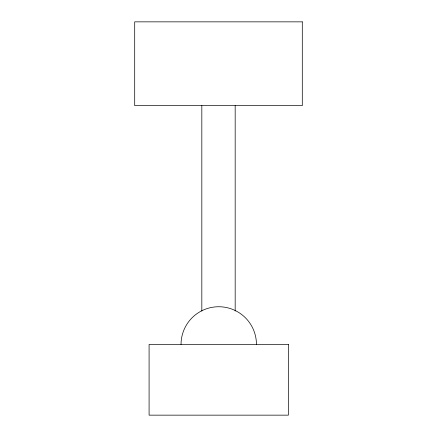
<?xml version="1.0" encoding="UTF-8"?>
<svg xmlns="http://www.w3.org/2000/svg" width="437" height="437" viewBox="0 0 437 437"><rect width="100%" height="100%" fill="white"/><g stroke="black" fill="none" stroke-linecap="round" stroke-linejoin="round"><path stroke-width="0.66" d="M235.172 105.645L235.172 311.029M201.828 105.645L201.828 311.029M181.038 344.449A37.708 37.708 0 0 1 218.746 306.741A37.708 37.708 0 0 1 256.453 344.449M302.295 21.85L134.705 21.85L134.705 105.645L302.295 105.645L302.295 21.85M288.404 344.449L149.088 344.449L149.088 415.15L288.404 415.15L288.404 344.449"/></g></svg>
